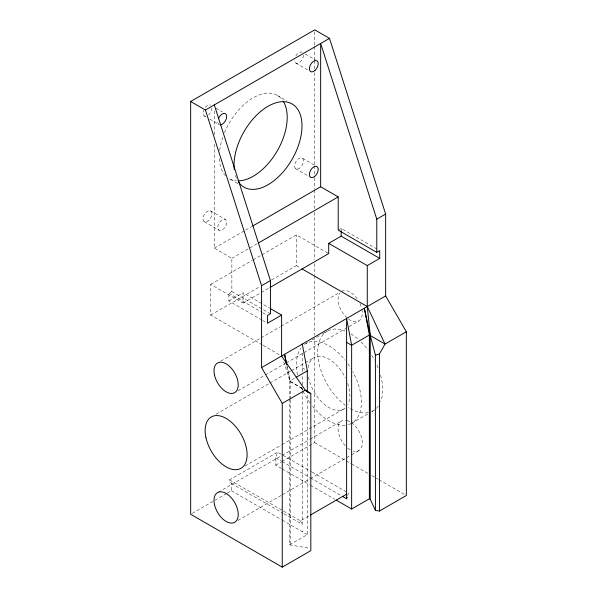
<?xml version="1.0" encoding="UTF-8"?>
<svg xmlns="http://www.w3.org/2000/svg" width="597" height="597" viewBox="0 0 597 597"><rect width="100%" height="100%" fill="white"/><g stroke="black" fill="none" stroke-linecap="round" stroke-linejoin="round"><path stroke-width="0.45" stroke-dasharray="2.98 2.24" d="M261.859 319.992L228.897 300.963L228.897 293.224L231.852 291.523L231.852 258.322L214.301 248.18L214.301 142.116M214.301 134.676L214.301 109.55M262.27 344.857L210.696 315.082L210.696 284.381L243.024 303.037L243.024 292.806L269.553 308.119M281.366 468.444L275.71 465.175L275.71 457.862L277.575 452.16L311.418 471.69M302.298 391.229L302.298 524.375L283.769 513.681M302.298 390.304L302.298 388.438M302.298 384.714L302.298 375.401M302.298 371.677L302.298 353.252M347.685 495.525L348.484 493.085M214.301 248.18L244.919 230.502M245.725 230.039L252.173 226.315M231.852 258.322L257.635 243.434M210.696 284.381L252.33 260.337M253.135 259.874L261.143 255.255M261.941 254.792L296.373 234.905L328.693 253.576M338.208 230.114L341.163 228.405L378.938 250.21M228.897 300.963L243.024 292.806M210.696 315.082L260.337 286.418M271.553 279.941L296.373 265.613L296.373 234.905M243.024 303.037L260.479 292.963M261.27 292.5L269.21 287.918M220.771 361.125L260.255 338.327M261.061 337.865L280.396 326.701M281.202 326.231L340.021 292.269M305.903 343.499L307.477 342.588M312.216 339.85L319.328 335.745M322.484 333.924L327.223 331.186A45.962 26.537 60 0 0 319.313 364.834A45.962 26.537 60 0 0 345.253 405.221M237.904 390.796L264.493 375.446M265.299 374.976L285.441 363.349M286.247 362.879L303.164 353.111M303.97 352.648L345.872 328.454M349.096 326.589L358.76 321.007M216.107 414.161L269.09 383.572M269.896 383.11L290.769 371.058M291.567 370.588L304.418 363.177M305.216 362.707L314.052 357.61M294.433 378.289L289.597 381.08L289.597 397.833M244.971 466.011L281.097 445.146M281.903 444.683L343.715 408.99M227.397 493.077L231.39 490.771L231.39 483.451L229.524 479.906L277.575 452.16M218.36 492.152L281.209 455.862M282.015 455.399L309.41 439.579M310.216 439.116L341.641 420.967M192.271 513.368L226.599 493.54M275.71 465.175L281.18 462.018M281.985 461.556L314.753 442.631L314.746 338.977M367.655 413.982L351.864 423.101A45.962 26.537 60 0 0 352.767 371.632M371.603 411.706L373.185 410.796M237.912 520.427L281.418 495.301M282.224 494.838L309.619 479.018M310.425 478.555L350.715 455.295M351.521 454.824L358.767 450.638M283.508 511.062L300.425 520.83L309.552 515.562M289.597 398.759L289.597 544.837L307.321 534.599L307.321 393.177M289.597 544.837L309.761 548.33M305.276 54.051L315.388 59.887M295.903 63.11L308.343 70.289M277.262 95.386L286.597 100.774M216.024 108.273L222.248 111.87M302.537 158.287A6.269 3.619 -60 0 1 299.627 168.167A6.269 3.619 -60 0 1 294.933 163.869A6.269 3.619 -60 0 1 302.537 158.287L314.201 165.018M204.316 115.99L205.875 116.885M209.763 119.131L219.092 124.519A6.269 3.619 -60 0 1 217.942 120.236M295.53 168.593L309.522 176.675M237.77 183.548L229.218 178.615A48.051 27.738 -60 0 0 236.255 180.787M210.584 210.89A6.269 3.619 -60 0 1 208.599 220.599A6.269 3.619 -60 0 1 203.167 217.465A6.269 3.619 -60 0 1 210.584 210.89L225.36 219.42A6.269 3.619 -60 0 1 223.368 229.129A6.269 3.619 -60 0 1 217.942 225.994A6.269 3.619 -60 0 1 225.36 219.42M296.373 265.613L300.403 267.934M204.316 221.748L219.092 230.278M231.852 291.523L270.441 313.791M228.897 293.224L261.859 312.253M262.665 312.716L267.486 315.5M262.665 320.455L267.486 323.238M302.298 367.946L305.888 370.021M263.076 345.32L280 355.088M302.142 388.326L289.597 381.08L286.747 365.909M314.753 442.631L345.297 460.265M346.103 460.735L350.924 463.511M351.723 463.981L367.789 473.257M371.804 475.57L378.229 479.279M379.028 479.749L404.729 494.585M312.224 472.16L346.872 492.152M275.71 457.862L281.351 461.115M282.157 461.585L309.552 477.391M310.358 477.861L340.977 495.532M282.172 468.906L309.634 484.764M310.44 485.234L334.678 499.219M229.524 479.906L282.702 510.599M231.39 483.451L282.963 513.219M231.39 490.771L281.351 519.606M282.157 520.069L307.321 534.599M302.052 388.468L290.478 381.595L283.09 360.282M300.425 520.83L302.298 524.375M286.933 365.222L290.478 381.595L290.478 399.274M302.298 530.89L302.298 531.703M341.163 228.405L341.163 230.987M314.738 31.716L314.738 45.678M314.738 46.611L314.738 59.648M314.738 60.573L314.738 68.954M314.738 72.685L314.746 164.862M314.746 165.794L314.746 174.175M314.746 177.899L314.746 189.07M314.746 190.003L314.746 208.622M314.746 212.345L314.746 259.837M314.746 263.561L314.746 274.732M314.746 275.665L314.746 335.253M290.478 400.206L290.478 545.345M374.632 409.848A45.962 26.537 60 0 1 371.64 411.572M368.252 412.617A45.962 26.537 60 0 1 348.088 407.214M327.984 330.783A45.962 26.537 60 0 1 345.118 330.992M350.909 333.88A45.962 26.537 60 0 1 358.618 339.596M361.11 341.932A45.962 26.537 60 0 1 368.118 350.021M371.759 355.357A45.962 26.537 60 0 1 374.528 360.14M376.953 365.125A45.962 26.537 60 0 1 378.349 368.476M380.595 375.237A45.962 26.537 60 0 1 380.744 401.453M378.349 406.005A45.962 26.537 60 0 1 375.326 409.303M351.103 423.512A45.962 26.537 60 0 1 346.036 425.079M345.133 425.183A45.962 26.537 60 0 1 312.634 406.423M309.888 402.788A45.962 26.537 60 0 1 302.903 390.841M302.507 390.005A45.962 26.537 60 0 1 301.067 386.655M297.493 374.894A45.962 26.537 60 0 1 300.739 348.29M304.455 344.447A45.962 26.537 60 0 1 345.133 360.185M347.872 363.812A45.962 26.537 60 0 1 350.924 368.453M345.185 407.96A29.663 17.126 60 0 1 323.522 403.624A29.663 17.126 60 0 1 308.186 375.304M308.142 367.715A29.663 17.126 60 0 1 323.499 356.782A29.663 17.126 60 0 1 345.335 377.774M347.693 383.446A29.663 17.126 60 0 1 347.894 404.52M351.469 422.624A17.134 9.888 60 0 1 362.282 441.676A17.134 9.888 60 0 1 353.342 451.123M350.208 449.795A17.134 9.888 60 0 1 347.685 448.026M345.275 445.735A17.134 9.888 60 0 1 338.089 428.631A17.134 9.888 60 0 1 345.566 420.206M347.066 420.482A17.134 9.888 60 0 1 350.2 421.818M361.894 309.306A17.134 9.888 60 0 1 348.297 318.895M347.058 317.873A17.134 9.888 60 0 1 339.708 293.127M341.633 291.336A17.134 9.888 60 0 1 357.312 298.97M359.998 303.612A17.134 9.888 60 0 1 361.715 308.507M211.883 108.005A6.269 3.619 -60 0 1 208.599 114.84M205.234 116.273A6.269 3.619 -60 0 1 203.614 110.221M205.234 107.408A6.269 3.619 -60 0 1 210.584 105.132M224.472 132.75A48.051 27.738 -60 0 1 282.665 100.393M225.621 175.794A48.051 27.738 -60 0 1 219.271 156.615M219.666 150.414A48.051 27.738 -60 0 1 223.166 136.123M303.463 55.125A6.269 3.619 -60 0 1 299.03 62.797A6.269 3.619 -60 0 1 294.605 60.245M295.903 55.872A6.269 3.619 -60 0 1 302.164 52.252M236.442 178.242A48.051 27.738 -60 0 1 235.196 174.63"/><path stroke-width="0.9" d="M214.301 104.9L270.441 280.597L270.441 313.791L267.486 315.5L267.486 323.238L281.612 315.082L270.359 308.582M252.979 225.853L320.656 186.779L320.656 43.491L376.782 219.174L376.789 252.382L379.737 250.673L379.737 258.411L367.274 265.605L328.693 243.345L328.693 253.576L270.001 287.463M342.588 496.458L346.618 498.786L346.611 318.477L351.64 345.26L351.64 509.017L369.364 498.779L370.252 499.293L375.416 510.428L379.446 511.039L406.341 495.517L406.341 331.76L385.655 295.94L385.647 214.062L329.514 38.38L314.738 29.85L190.659 101.49L190.674 514.286L282.262 567.15L310.828 550.658L310.828 393.595L305.254 390.125L281.612 356.021L281.612 315.082M346.618 498.786L347.148 497.159M379.446 511.039L379.446 353.976L385.02 344.066L406.341 331.76M190.659 101.49L205.435 110.02L329.514 38.38M258.441 242.964L338.208 196.906L338.208 230.114L376.789 252.382M328.693 243.345L341.163 236.143L379.737 258.411M282.262 567.15L282.262 403.4L261.583 367.588L261.576 285.717L270.441 280.597M376.782 219.174L385.647 214.062M261.583 367.588L385.655 295.94M296.045 377.364L307.321 370.849L302.298 344.073M282.262 403.4L305.254 390.125M310.358 515.099L346.611 494.167M375.416 510.428L375.416 355.14L379.446 353.976M310.828 393.595L305.134 390.296M320.656 186.779L338.208 196.906M302.015 268.866L367.274 306.545L385.02 344.066L369.364 335.029L364.342 308.246L370.252 335.544L375.416 355.14M346.618 342.365L351.64 345.26L369.364 335.029L369.364 498.779M336.29 500.152L351.64 509.017M205.435 110.02L261.576 285.717M286.739 364.312L284.575 354.305L286.418 364.125M370.252 499.293L370.252 335.544L367.274 306.545L367.274 265.605M341.163 230.987L341.163 236.143M307.321 370.849L307.321 392.251M283.597 101.856A48.051 27.738 -60 0 1 277.262 150.869A48.051 27.738 -60 0 1 237.987 180.861M234.278 169.66A48.051 27.738 -60 0 1 277.068 102.49A48.051 27.738 -60 0 1 294.888 154.019A48.051 27.738 -60 0 1 238.591 182.13M218.383 118.751A6.269 3.619 -60 0 1 224.442 113.378A6.269 3.619 -60 0 1 226.062 119.43A6.269 3.619 -60 0 1 220.009 124.803M205.861 437.205A29.663 17.126 60 0 0 240.957 468.324A29.663 17.126 60 0 0 231.554 422.37A29.663 17.126 60 0 0 205.861 437.205M314.403 176.697A6.269 3.619 -60 0 0 317.313 166.809A6.269 3.619 -60 0 0 309.701 172.391A6.269 3.619 -60 0 0 314.403 176.697M314.955 70.491A6.269 3.619 -60 0 0 316.94 60.782A6.269 3.619 -60 0 0 309.522 67.357A6.269 3.619 -60 0 0 314.955 70.491M214.42 504.316A17.134 9.888 60 0 0 234.688 522.285A17.134 9.888 60 0 0 229.255 495.749A17.134 9.888 60 0 0 214.42 504.316M214.413 374.685A17.134 9.888 60 0 0 234.681 392.654A17.134 9.888 60 0 0 229.248 366.118A17.134 9.888 60 0 0 214.413 374.685"/></g></svg>
